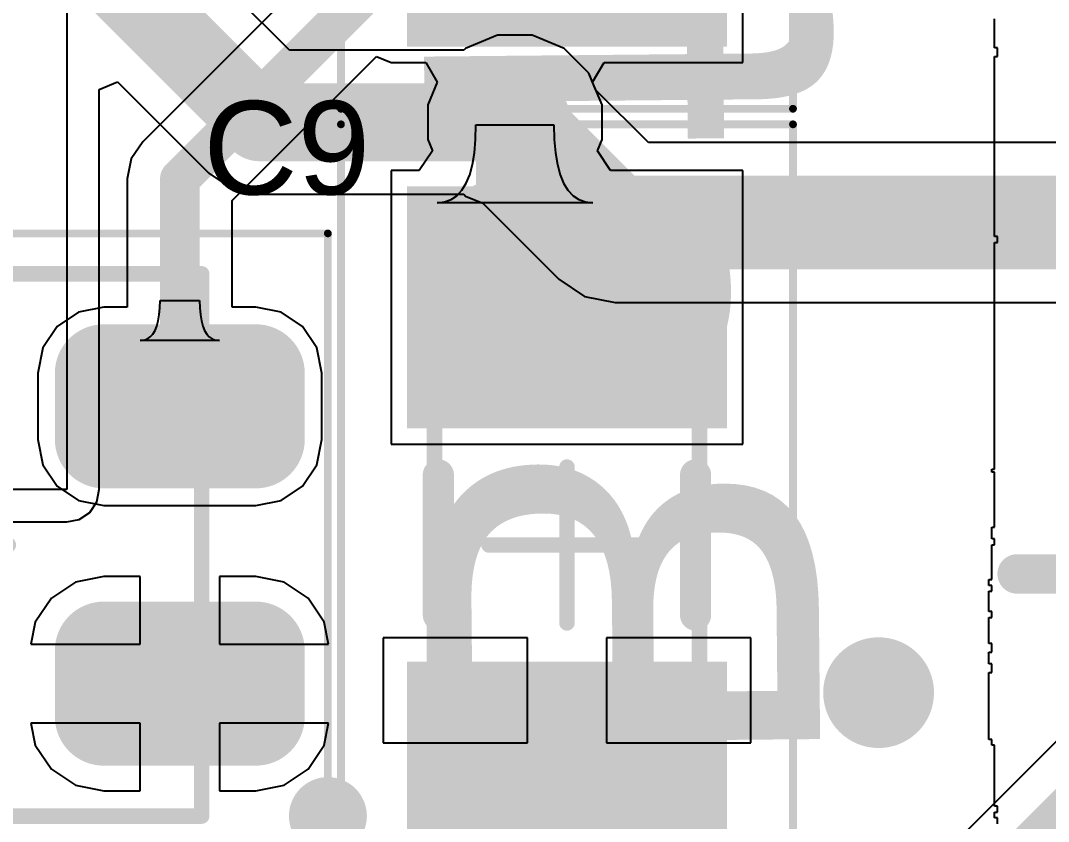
# Model space of a CAD drawing. Header units: millimetres. Extents: x 0 to 168, y 0 to 109.
# Drawn here: x 72.73 to 79.32, y 60.9 to 66.04 of the extents above; entities that cross this region are included whole.
import ezdxf

# ---------------------------------------------------------------- set-up
doc = ezdxf.new("R2010")
doc.units = ezdxf.units.MM
for name, color, linetype in [('BottomLayer', 5, 'Continuous'), ('BottomOverlay', 54, 'Continuous'), ('Mechanical13', 56, 'Continuous'), ('Mechanical15', 56, 'Continuous'), ('TopLayer', 1, 'Continuous'), ('TopOverlay', 2, 'Continuous'), ('TopPaste', 8, 'Continuous'), ('TopSolder', 216, 'Continuous'), ('ViaHoleLayer', 16, 'Continuous')]:
    doc.layers.add(name, color=color, linetype=linetype)
doc.styles.add('Arial', font='arial.ttf', dxfattribs={"height": 0.2})
doc.styles.add('Comic Sans MS', font='comic.ttf', dxfattribs={"height": 0.2})

# ---------------------------------------------------------------- blocks, each defined once
blk = doc.blocks.new('WS2812B_M____18')
at = {"layer": 'Mechanical13'}
blk.add_hatch(color=56, dxfattribs=at).paths.add_polyline_path([(-1.7400016, -1.73999906), (-1.27194056, -1.73999906), (-1.27194056, 1.73999906), (-1.7400016, 1.73999906)])
at = {"layer": 'TopLayer'}
h = blk.add_hatch(color=1, dxfattribs=at)
edge = h.paths.add_edge_path()
edge.add_arc((-2.08749773, 0.6775830999999999), 0.21250148, 180, 269.9999999999999)
edge.add_line((-2.08749773, 0.4650816199999999), (-1.11250095, 0.4650816199999999))
edge.add_arc((-1.11250095, 0.6775830999999999), 0.21250148, 270, 360)
edge.add_line((-0.8999994699999998, 0.6775830999999999), (-0.8999994699999998, 1.10258098))
edge.add_arc((-1.11250095, 1.10258098), 0.21250148, 0, 90)
edge.add_line((-1.11250095, 1.31508246), (-2.08749773, 1.31508246))
edge.add_arc((-2.08749773, 1.10258098), 0.21250148, 90, 180)
edge.add_line((-2.29999921, 1.10258098), (-2.29999921, 0.6775830999999999))
h = blk.add_hatch(color=1, dxfattribs=at)
edge = h.paths.add_edge_path()
edge.add_arc((1.11250095, 0.6775018199999999), 0.21250148, 180, 270)
edge.add_line((1.11250095, 0.4650003399999999), (2.08749773, 0.4650003399999999))
edge.add_arc((2.08749773, 0.6775018199999999), 0.21250148, 270, 360)
edge.add_line((2.29999921, 0.6775018199999999), (2.29999921, 1.1024997))
edge.add_arc((2.08749773, 1.1024997), 0.21250148, 0, 89.9999999999999)
edge.add_line((2.08749773, 1.31500118), (1.11250095, 1.31500118))
edge.add_arc((1.11250095, 1.1024997), 0.21250148, 90, 180)
edge.add_line((0.8999994699999998, 1.1024997), (0.8999994699999998, 0.6775018199999999))
h = blk.add_hatch(color=1, dxfattribs=at)
edge = h.paths.add_edge_path()
edge.add_arc((-2.08749773, -1.1024997), 0.21250148, 180, 269.9999999999999)
edge.add_line((-2.08749773, -1.31500118), (-1.11250095, -1.31500118))
edge.add_arc((-1.11250095, -1.1024997), 0.21250148, 270, 360)
edge.add_line((-0.8999994699999998, -1.1024997), (-0.8999994699999998, -0.6775018199999999))
edge.add_arc((-1.11250095, -0.6775018199999999), 0.21250148, 0, 90)
edge.add_line((-1.11250095, -0.4650003399999999), (-2.08749773, -0.4650003399999999))
edge.add_arc((-2.08749773, -0.6775018199999999), 0.21250148, 90, 180)
edge.add_line((-2.29999921, -0.6775018199999999), (-2.29999921, -1.1024997))
h = blk.add_hatch(color=1, dxfattribs=at)
edge = h.paths.add_edge_path()
edge.add_arc((1.11250095, -1.1024997), 0.21250148, 180, 270)
edge.add_line((1.11250095, -1.31500118), (2.08749773, -1.31500118))
edge.add_arc((2.08749773, -1.1024997), 0.21250148, 270, 360)
edge.add_line((2.29999921, -1.1024997), (2.29999921, -0.6775018199999999))
edge.add_arc((2.08749773, -0.6775018199999999), 0.21250148, 0, 89.9999999999999)
edge.add_line((2.08749773, -0.4650003399999999), (1.11250095, -0.4650003399999999))
edge.add_arc((1.11250095, -0.6775018199999999), 0.21250148, 90, 180)
edge.add_line((0.8999994699999998, -0.6775018199999999), (0.8999994699999998, -1.1024997))
at = {"layer": 'TopPaste'}
h = blk.add_hatch(color=8, dxfattribs=at)
edge = h.paths.add_edge_path()
edge.add_arc((-2.08749773, 0.6775830999999999), 0.21250148, 180, 269.9999999999999)
edge.add_line((-2.08749773, 0.4650816199999999), (-1.11250095, 0.4650816199999999))
edge.add_arc((-1.11250095, 0.6775830999999999), 0.21250148, 270, 360)
edge.add_line((-0.8999994699999998, 0.6775830999999999), (-0.8999994699999998, 1.10258098))
edge.add_arc((-1.11250095, 1.10258098), 0.21250148, 0, 90)
edge.add_line((-1.11250095, 1.31508246), (-2.08749773, 1.31508246))
edge.add_arc((-2.08749773, 1.10258098), 0.21250148, 90, 180)
edge.add_line((-2.29999921, 1.10258098), (-2.29999921, 0.6775830999999999))
h = blk.add_hatch(color=8, dxfattribs=at)
edge = h.paths.add_edge_path()
edge.add_arc((1.11250095, 0.6775018199999999), 0.21250148, 180, 270)
edge.add_line((1.11250095, 0.4650003399999999), (2.08749773, 0.4650003399999999))
edge.add_arc((2.08749773, 0.6775018199999999), 0.21250148, 270, 360)
edge.add_line((2.29999921, 0.6775018199999999), (2.29999921, 1.1024997))
edge.add_arc((2.08749773, 1.1024997), 0.21250148, 0, 89.9999999999999)
edge.add_line((2.08749773, 1.31500118), (1.11250095, 1.31500118))
edge.add_arc((1.11250095, 1.1024997), 0.21250148, 90, 180)
edge.add_line((0.8999994699999998, 1.1024997), (0.8999994699999998, 0.6775018199999999))
h = blk.add_hatch(color=8, dxfattribs=at)
edge = h.paths.add_edge_path()
edge.add_arc((-2.08749773, -1.1024997), 0.21250148, 180, 269.9999999999999)
edge.add_line((-2.08749773, -1.31500118), (-1.11250095, -1.31500118))
edge.add_arc((-1.11250095, -1.1024997), 0.21250148, 270, 360)
edge.add_line((-0.8999994699999998, -1.1024997), (-0.8999994699999998, -0.6775018199999999))
edge.add_arc((-1.11250095, -0.6775018199999999), 0.21250148, 0, 90)
edge.add_line((-1.11250095, -0.4650003399999999), (-2.08749773, -0.4650003399999999))
edge.add_arc((-2.08749773, -0.6775018199999999), 0.21250148, 90, 180)
edge.add_line((-2.29999921, -0.6775018199999999), (-2.29999921, -1.1024997))
h = blk.add_hatch(color=8, dxfattribs=at)
edge = h.paths.add_edge_path()
edge.add_arc((1.11250095, -1.1024997), 0.21250148, 180, 270)
edge.add_line((1.11250095, -1.31500118), (2.08749773, -1.31500118))
edge.add_arc((2.08749773, -1.1024997), 0.21250148, 270, 360)
edge.add_line((2.29999921, -1.1024997), (2.29999921, -0.6775018199999999))
edge.add_arc((2.08749773, -0.6775018199999999), 0.21250148, 0, 89.9999999999999)
edge.add_line((2.08749773, -0.4650003399999999), (1.11250095, -0.4650003399999999))
edge.add_arc((1.11250095, -0.6775018199999999), 0.21250148, 90, 180)
edge.add_line((0.8999994699999998, -0.6775018199999999), (0.8999994699999998, -1.1024997))
at = {"layer": 'TopSolder'}
h = blk.add_hatch(color=216, dxfattribs=at)
edge = h.paths.add_edge_path()
edge.add_arc((-2.08749773, 0.6775830999999999), 0.31410148, 180, 270)
edge.add_line((-2.08749773, 0.3634816199999999), (-1.11250095, 0.3634816199999999))
edge.add_arc((-1.11250095, 0.6775830999999999), 0.31410148, 270, 360)
edge.add_line((-0.7983994699999999, 0.6775830999999999), (-0.7983994699999999, 1.10258098))
edge.add_arc((-1.11250095, 1.10258098), 0.31410148, 0, 90)
edge.add_line((-1.11250095, 1.41668246), (-2.08749773, 1.41668246))
edge.add_arc((-2.08749773, 1.10258098), 0.31410148, 90, 180)
edge.add_line((-2.40159921, 1.10258098), (-2.40159921, 0.6775830999999999))
h = blk.add_hatch(color=216, dxfattribs=at)
edge = h.paths.add_edge_path()
edge.add_arc((1.11250095, 0.6775018199999999), 0.31410148, 180, 270)
edge.add_line((1.11250095, 0.3634003399999999), (2.08749773, 0.3634003399999999))
edge.add_arc((2.08749773, 0.6775018199999999), 0.31410148, 270, 360)
edge.add_line((2.40159921, 0.6775018199999999), (2.40159921, 1.1024997))
edge.add_arc((2.08749773, 1.1024997), 0.31410148, 0, 90)
edge.add_line((2.08749773, 1.41660118), (1.11250095, 1.41660118))
edge.add_arc((1.11250095, 1.1024997), 0.31410148, 90, 180)
edge.add_line((0.7983994699999999, 1.1024997), (0.7983994699999999, 0.6775018199999999))
h = blk.add_hatch(color=216, dxfattribs=at)
edge = h.paths.add_edge_path()
edge.add_arc((-2.08749773, -1.1024997), 0.31410148, 180, 270)
edge.add_line((-2.08749773, -1.41660118), (-1.11250095, -1.41660118))
edge.add_arc((-1.11250095, -1.1024997), 0.31410148, 270, 360)
edge.add_line((-0.7983994699999999, -1.1024997), (-0.7983994699999999, -0.6775018199999999))
edge.add_arc((-1.11250095, -0.6775018199999999), 0.31410148, 0, 90)
edge.add_line((-1.11250095, -0.3634003399999999), (-2.08749773, -0.3634003399999999))
edge.add_arc((-2.08749773, -0.6775018199999999), 0.31410148, 90, 180)
edge.add_line((-2.40159921, -0.6775018199999999), (-2.40159921, -1.1024997))
h = blk.add_hatch(color=216, dxfattribs=at)
edge = h.paths.add_edge_path()
edge.add_arc((1.11250095, -1.1024997), 0.31410148, 180, 270)
edge.add_line((1.11250095, -1.41660118), (2.08749773, -1.41660118))
edge.add_arc((2.08749773, -1.1024997), 0.31410148, 270, 360)
edge.add_line((2.40159921, -1.1024997), (2.40159921, -0.6775018199999999))
edge.add_arc((2.08749773, -0.6775018199999999), 0.31410148, 0, 90)
edge.add_line((2.08749773, -0.3634003399999999), (1.11250095, -0.3634003399999999))
edge.add_arc((1.11250095, -0.6775018199999999), 0.31410148, 90, 180)
edge.add_line((0.7983994699999999, -0.6775018199999999), (0.7983994699999999, -1.1024997))
at = {"layer": 'Mechanical13', "const_width": 0.0999998}
for points in [[(-1.7400016, -1.73999906), (-1.7400016, 1.7400016)], [(-1.7400016, 1.7400016), (1.73999906, 1.7400016)], [(1.73999906, -1.73999906), (1.73999906, 1.7400016)], [(-1.7400016, -1.73999906), (1.73999906, -1.73999906)]]:
    blk.add_lwpolyline(points, dxfattribs=at)
at = {"layer": 'Mechanical13', "const_width": 0.0499999}
for points in [[(-1.76500028, 1.7400016, 1), (-1.71500292, 1.7400016, 1)], [(-1.76500028, 1.7400016, 1), (-1.71500292, 1.7400016, 1)], [(1.71500038, 1.7400016, 1), (1.76499774, 1.7400016, 1)], [(1.71500038, 1.7400016, 1), (1.76499774, 1.7400016, 1)], [(-1.76500028, -1.73999906, 1), (-1.71500292, -1.73999906, 1)], [(-1.76500028, -1.73999906, 1), (-1.71500292, -1.73999906, 1)], [(1.71500038, -1.73999906, 1), (1.76499774, -1.73999906, 1)], [(1.71500038, -1.73999906, 1), (1.76499774, -1.73999906, 1)]]:
    blk.add_lwpolyline(points, format="xyb", close=True, dxfattribs=at)
at = {"layer": 'Mechanical15'}
for points, const_width in [([(-2.54999998, -1.99999854), (-2.54999998, 2.00000108)], 0.0499999), ([(-2.54999998, 2.00000108), (2.54999998, 2.00000108)], 0.0499999), ([(2.54999998, -1.99999854), (2.54999998, 2.00000108)], 0.0499999), ([(0, -0.499999), (0, 0.50000154)], 0.0999998), ([(-0.50000154, 0), (0.499999, 0)], 0.0999998), ([(-2.54999998, -1.99999854), (2.54999998, -1.99999854)], 0.0499999)]:
    blk.add_lwpolyline(points, dxfattribs=dict(at, const_width=const_width))
for points, const_width in [([(-2.56249932, 2.00000108, 1), (-2.53750064, 2.00000108, 1)], 0.02499868), ([(-2.56249932, 2.00000108, 1), (-2.53750064, 2.00000108, 1)], 0.02499868), ([(2.53750064, 2.00000108, 1), (2.56249932, 2.00000108, 1)], 0.02499868), ([(2.53750064, 2.00000108, 1), (2.56249932, 2.00000108, 1)], 0.02499868), ([(-0.02499868, 0.50000154, 1), (0.02499868, 0.50000154, 1)], 0.0499999), ([(-0.52500022, 0, 1), (-0.47500286, 0, 1)], 0.0499999), ([(0.47500032, 0, 1), (0.5249976799999999, 0, 1)], 0.0499999), ([(-0.02499868, -0.499999, 1), (0.02499868, -0.499999, 1)], 0.0499999), ([(-2.56249932, -1.99999854, 1), (-2.53750064, -1.99999854, 1)], 0.02499868), ([(-2.56249932, -1.99999854, 1), (-2.53750064, -1.99999854, 1)], 0.02499868), ([(2.53750064, -1.99999854, 1), (2.56249932, -1.99999854, 1)], 0.02499868), ([(2.53750064, -1.99999854, 1), (2.56249932, -1.99999854, 1)], 0.02499868)]:
    blk.add_lwpolyline(points, format="xyb", close=True, dxfattribs=dict(at, const_width=const_width))
at = {"layer": 'TopOverlay'}
for points, const_width in [([(2.675001, -1.73999906, 1), (2.42499896, -1.73999906, 1)], 0.2499995), ([(2.36249972, -1.73999906, 1), (2.4874982, -1.73999906, 1)], 0.12499848), ([(2.61250176, -1.73999906, 1), (2.73750024, -1.73999906, 1)], 0.12499848)]:
    blk.add_lwpolyline(points, format="xyb", close=True, dxfattribs=dict(at, const_width=const_width))
blk = doc.blocks.new('CAP1206_71')
at = {"layer": 'TopLayer'}
for points in [[(-2.20000068, -0.9249994200000001), (-2.20000068, 0.9249994199999998), (-0.8500008400000001, 0.9249994200000001), (-0.8500008399999999, -0.9249994199999998)], [(0.8499983000000002, -0.9249994200000001), (0.8499982999999998, 0.9249994199999998), (2.19999814, 0.9249994200000001), (2.19999814, -0.9249994199999998)]]:
    blk.add_hatch(color=1, dxfattribs=at).paths.add_polyline_path(points)
at = {"layer": 'TopPaste'}
for points in [[(-2.20000068, -0.9249994200000001), (-2.20000068, 0.9249994199999998), (-0.8500008400000001, 0.9249994200000001), (-0.8500008399999999, -0.9249994199999998)], [(0.8499983000000002, -0.9249994200000001), (0.8499982999999998, 0.9249994199999998), (2.19999814, 0.9249994200000001), (2.19999814, -0.9249994199999998)]]:
    blk.add_hatch(color=8, dxfattribs=at).paths.add_polyline_path(points)
at = {"layer": 'TopSolder'}
for points in [[(-2.30160068, -1.02659942), (-2.30160068, 1.02659942), (-0.7484008400000002, 1.02659942), (-0.7484008399999998, -1.02659942)], [(0.7483983000000001, -1.02659942), (0.7483982999999998, 1.02659942), (2.30159814, 1.02659942), (2.30159814, -1.02659942)]]:
    blk.add_hatch(color=216, dxfattribs=at).paths.add_polyline_path(points)
at = {"layer": 'Mechanical13', "const_width": 0.0999998}
for points in [[(-1.60000188, -0.8500008399999999), (-1.60000188, 0.8499983)], [(1.59999934, 0.8499983), (-1.60000188, 0.8499983)], [(1.59999934, -0.8500008399999999), (1.59999934, 0.8499983)], [(1.59999934, -0.8500008399999999), (-1.60000188, -0.8500008399999999)]]:
    blk.add_lwpolyline(points, dxfattribs=at)
at = {"layer": 'Mechanical13', "const_width": 0.0499999}
for points in [[(-1.62500056, 0.8499983, 1), (-1.5750032, 0.8499983, 1)], [(-1.62500056, 0.8499983, 1), (-1.5750032, 0.8499983, 1)], [(1.57500066, 0.8499983, 1), (1.62499802, 0.8499983, 1)], [(1.57500066, 0.8499983, 1), (1.62499802, 0.8499983, 1)], [(-1.62500056, -0.8500008399999999, 1), (-1.5750032, -0.8500008399999999, 1)], [(-1.62500056, -0.8500008399999999, 1), (-1.5750032, -0.8500008399999999, 1)], [(1.57500066, -0.8500008399999999, 1), (1.62499802, -0.8500008399999999, 1)], [(1.57500066, -0.8500008399999999, 1), (1.62499802, -0.8500008399999999, 1)]]:
    blk.add_lwpolyline(points, format="xyb", close=True, dxfattribs=at)
at = {"layer": 'Mechanical15'}
for points, const_width in [([(-2.69999968, -1.44999964), (-2.69999968, 1.44999964)], 0.0499999), ([(2.69999968, 1.44999964), (-2.69999968, 1.44999964)], 0.0499999), ([(2.69999968, -1.44999964), (2.69999968, 1.44999964)], 0.0499999), ([(0, -0.50000154), (0, 0.499999)], 0.0999998), ([(0.499999, 0), (-0.50000154, 0)], 0.0999998), ([(2.69999968, -1.44999964), (-2.69999968, -1.44999964)], 0.0499999)]:
    blk.add_lwpolyline(points, dxfattribs=dict(at, const_width=const_width))
for points, const_width in [([(-2.71249902, 1.44999964, 1), (-2.68750034, 1.44999964, 1)], 0.02499868), ([(-2.71249902, 1.44999964, 1), (-2.68750034, 1.44999964, 1)], 0.02499868), ([(2.68750034, 1.44999964, 1), (2.71249902, 1.44999964, 1)], 0.02499868), ([(2.68750034, 1.44999964, 1), (2.71249902, 1.44999964, 1)], 0.02499868), ([(-0.02499868, 0.499999, 1), (0.02499868, 0.499999, 1)], 0.0499999), ([(-0.52500022, 0, 1), (-0.47500286, 0, 1)], 0.0499999), ([(0.47500032, 0, 1), (0.5249976799999999, 0, 1)], 0.0499999), ([(-0.02499868, -0.50000154, 1), (0.02499868, -0.50000154, 1)], 0.0499999), ([(-2.71249902, -1.44999964, 1), (-2.68750034, -1.44999964, 1)], 0.02499868), ([(-2.71249902, -1.44999964, 1), (-2.68750034, -1.44999964, 1)], 0.02499868), ([(2.68750034, -1.44999964, 1), (2.71249902, -1.44999964, 1)], 0.02499868), ([(2.68750034, -1.44999964, 1), (2.71249902, -1.44999964, 1)], 0.02499868)]:
    blk.add_lwpolyline(points, format="xyb", close=True, dxfattribs=dict(at, const_width=const_width))
at = {"layer": 'TopOverlay', "const_width": 0.1999996}
for points in [[(0.4499991, 0.8249996199999998), (-0.4500016399999999, 0.8249996199999998)], [(0.4499991, -0.8249996199999998), (-0.4500016399999999, -0.8249996199999998)]]:
    blk.add_lwpolyline(points, dxfattribs=at)
at = {"layer": 'TopOverlay', "const_width": 0.0999998}
for points in [[(-0.50000154, 0.8249996199999998, 1), (-0.40000174, 0.8249996199999998, 1)], [(0.3999992, 0.8249996199999998, 1), (0.499999, 0.8249996199999998, 1)], [(-0.50000154, -0.8249996199999998, 1), (-0.40000174, -0.8249996199999998, 1)], [(0.3999992, -0.8249996199999998, 1), (0.499999, -0.8249996199999998, 1)]]:
    blk.add_lwpolyline(points, format="xyb", close=True, dxfattribs=at)
blk = doc.blocks.new('CAP1206_72')
at = {"layer": 'TopLayer'}
for points in [[(-2.20000068, -0.9249994199999999), (-2.20000068, 0.9249994199999999), (-0.8500008399999999, 0.9249994199999999), (-0.8500008399999999, -0.9249994199999999)], [(0.8499983, -0.9249994199999999), (0.8499983, 0.9249994199999999), (2.19999814, 0.9249994199999999), (2.19999814, -0.9249994199999999)]]:
    blk.add_hatch(color=1, dxfattribs=at).paths.add_polyline_path(points)
at = {"layer": 'TopPaste'}
for points in [[(-2.20000068, -0.9249994199999999), (-2.20000068, 0.9249994199999999), (-0.8500008399999999, 0.9249994199999999), (-0.8500008399999999, -0.9249994199999999)], [(0.8499983, -0.9249994199999999), (0.8499983, 0.9249994199999999), (2.19999814, 0.9249994199999999), (2.19999814, -0.9249994199999999)]]:
    blk.add_hatch(color=8, dxfattribs=at).paths.add_polyline_path(points)
at = {"layer": 'TopSolder'}
for points in [[(-2.30160068, -1.02659942), (-2.30160068, 1.02659942), (-0.74840084, 1.02659942), (-0.74840084, -1.02659942)], [(0.7483983, -1.02659942), (0.7483983, 1.02659942), (2.30159814, 1.02659942), (2.30159814, -1.02659942)]]:
    blk.add_hatch(color=216, dxfattribs=at).paths.add_polyline_path(points)
at = {"layer": 'Mechanical13', "const_width": 0.0999998}
for points in [[(-1.60000188, 0.8499983), (-1.60000188, -0.8500008399999999)], [(-1.60000188, 0.8499983), (1.59999934, 0.8499983)], [(1.59999934, 0.8499983), (1.59999934, -0.8500008399999999)], [(-1.60000188, -0.8500008399999999), (1.59999934, -0.8500008399999999)]]:
    blk.add_lwpolyline(points, dxfattribs=at)
at = {"layer": 'Mechanical13', "const_width": 0.0499999}
for points in [[(-1.62500056, 0.8499983, 1), (-1.5750032, 0.8499983, 1)], [(-1.62500056, 0.8499983, 1), (-1.5750032, 0.8499983, 1)], [(1.57500066, 0.8499983, 1), (1.62499802, 0.8499983, 1)], [(1.57500066, 0.8499983, 1), (1.62499802, 0.8499983, 1)], [(-1.62500056, -0.8500008399999999, 1), (-1.5750032, -0.8500008399999999, 1)], [(-1.62500056, -0.8500008399999999, 1), (-1.5750032, -0.8500008399999999, 1)], [(1.57500066, -0.8500008399999999, 1), (1.62499802, -0.8500008399999999, 1)], [(1.57500066, -0.8500008399999999, 1), (1.62499802, -0.8500008399999999, 1)]]:
    blk.add_lwpolyline(points, format="xyb", close=True, dxfattribs=at)
at = {"layer": 'Mechanical15'}
for points, const_width in [([(-2.69999968, 1.44999964), (-2.69999968, -1.44999964)], 0.0499999), ([(-2.69999968, 1.44999964), (2.69999968, 1.44999964)], 0.0499999), ([(2.69999968, 1.44999964), (2.69999968, -1.44999964)], 0.0499999), ([(0, 0.499999), (0, -0.50000154)], 0.0999998), ([(-0.50000154, 0), (0.499999, 0)], 0.0999998), ([(-2.69999968, -1.44999964), (2.69999968, -1.44999964)], 0.0499999)]:
    blk.add_lwpolyline(points, dxfattribs=dict(at, const_width=const_width))
for points, const_width in [([(-2.71249902, 1.44999964, 1), (-2.68750034, 1.44999964, 1)], 0.02499868), ([(-2.71249902, 1.44999964, 1), (-2.68750034, 1.44999964, 1)], 0.02499868), ([(2.68750034, 1.44999964, 1), (2.71249902, 1.44999964, 1)], 0.02499868), ([(2.68750034, 1.44999964, 1), (2.71249902, 1.44999964, 1)], 0.02499868), ([(-0.02499868, 0.499999, 1), (0.02499868, 0.499999, 1)], 0.0499999), ([(-0.52500022, 0, 1), (-0.47500286, 0, 1)], 0.0499999), ([(0.47500032, 0, 1), (0.5249976799999999, 0, 1)], 0.0499999), ([(-0.02499868, -0.50000154, 1), (0.02499868, -0.50000154, 1)], 0.0499999), ([(-2.71249902, -1.44999964, 1), (-2.68750034, -1.44999964, 1)], 0.02499868), ([(-2.71249902, -1.44999964, 1), (-2.68750034, -1.44999964, 1)], 0.02499868), ([(2.68750034, -1.44999964, 1), (2.71249902, -1.44999964, 1)], 0.02499868), ([(2.68750034, -1.44999964, 1), (2.71249902, -1.44999964, 1)], 0.02499868)]:
    blk.add_lwpolyline(points, format="xyb", close=True, dxfattribs=dict(at, const_width=const_width))
at = {"layer": 'TopOverlay', "const_width": 0.1999996}
for points in [[(-0.4500016399999999, 0.8249996199999998), (0.4499991, 0.8249996199999998)], [(-0.4500016399999999, -0.8249996199999998), (0.4499991, -0.8249996199999998)]]:
    blk.add_lwpolyline(points, dxfattribs=at)
at = {"layer": 'TopOverlay', "const_width": 0.0999998}
for points in [[(-0.50000154, 0.8249996199999998, 1), (-0.40000174, 0.8249996199999998, 1)], [(0.3999992, 0.8249996199999998, 1), (0.499999, 0.8249996199999998, 1)], [(-0.50000154, -0.8249996199999998, 1), (-0.40000174, -0.8249996199999998, 1)], [(0.3999992, -0.8249996199999998, 1), (0.499999, -0.8249996199999998, 1)]]:
    blk.add_lwpolyline(points, format="xyb", close=True, dxfattribs=at)

msp = doc.modelspace()

# ---------------------------------------------------------------- hatches: boundary and pattern name
at = {"layer": 'BottomLayer'}
h = msp.add_hatch(color=5, dxfattribs=at)
edge = h.paths.add_edge_path()
edge.add_arc((75.89903794, 65.38304932), 0.3554984, 0, 360)
h = msp.add_hatch(color=5, dxfattribs=at)
edge = h.paths.add_edge_path()
edge.add_arc((78.232, 61.722), 0.3554984, 0, 360)
at = {"layer": 'TopLayer'}
h = msp.add_hatch(color=1, dxfattribs=at)
edge = h.paths.add_edge_path()
edge.add_arc((75.89903794, 65.38304932), 0.3554984, 0, 360)
h = msp.add_hatch(color=1, dxfattribs=at)
edge = h.paths.add_edge_path()
edge.add_arc((78.232, 61.722), 0.3554984, 0, 360)
at = {"layer": 'ViaHoleLayer'}
h = msp.add_hatch(color=16, dxfattribs=at)
edge = h.paths.add_edge_path()
edge.add_arc((75.89903794, 65.38304932), 0.1999996, 0, 360)
h = msp.add_hatch(color=16, dxfattribs=at)
edge = h.paths.add_edge_path()
edge.add_arc((78.232, 61.722), 0.1999996, 0, 360)

# ---------------------------------------------------------------- linework, layer by layer
at = {"layer": 'BottomLayer'}
for p, q in [((73.02499999999999, 67.945), (73.02499999999999, 63.02592677999999)), ((74.45314802, 65.84512866), (73.23218017999999, 67.0660965)), ((75.78790532, 65.94174772), (75.58256156, 65.85669074)), ((76.01017055999999, 65.94174772), (75.78790532, 65.94174772)), ((76.21551432, 65.85669074), (76.01017055999999, 65.94174772)), ((75.57099948, 65.84512866), (74.45314802, 65.84512866)), ((75.58256156, 65.85669074), (75.57099948, 65.84512866)), ((76.37267935999999, 65.6995257), (76.21551432, 65.85669074)), ((76.41832062, 65.58933796), (76.37267935999999, 65.6995257)), ((73.23218017999999, 65.59319875999999), (73.34951294, 65.64180166)), ((73.34951294, 65.64180166), (73.93500579999998, 65.0563088)), ((73.23218017999999, 63.02592677999999), (73.23218017999999, 65.59319875999999)), ((76.75482744, 65.25283368), (76.41832062, 65.58933796)), ((81.59571183999999, 65.25283368), (76.75482744, 65.25283368)), ((73.93500579999998, 65.0563088), (74.0849166, 64.9561439)), ((74.0849166, 64.9561439), (74.26174632, 64.92096744)), ((74.26174632, 64.92096744), (74.26175902, 64.92096998)), ((74.26175902, 64.92096998), (75.57099948, 64.92096998)), ((75.57099948, 64.92096998), (75.58256156, 64.90940789999999)), ((75.58256156, 64.90940789999999), (75.6927493, 64.86376664)), ((75.6927493, 64.86376664), (76.17952251999999, 64.37699088)), ((76.17952251999999, 64.37699088), (76.34597126, 64.26577444)), ((76.34597126, 64.26577444), (76.54231071999999, 64.22671940000001)), ((76.54231071999999, 64.22671940000001), (81.38319766, 64.22671940000001)), ((81.78609754, 63.82381698), (76.10458236, 58.1423018)), ((73.02499999999999, 63.02592677999999), (36.57599999999999, 63.02592677999999)), ((73.21640932, 62.94664321999999), (73.23218017999999, 63.02592677999999)), ((73.17149957999999, 62.87942719999999), (73.21640932, 62.94664321999999)), ((73.10428356, 62.83451745999999), (73.17149957999999, 62.87942719999999)), ((72.34066304, 62.8187466), (73.02499999999999, 62.8187466)), ((73.02499999999999, 62.8187466), (73.10428356, 62.83451745999999))]:
    msp.add_line(p, q, dxfattribs=at)
for points, const_width in [([(72.14904035999999, 67.49575528), (74.26174632, 65.38304932)], 0.499999), ([(75.89903794, 65.38304932), (76.54231071999999, 64.73977654)], 0.5999987999999999), ([(74.26174632, 65.38304932), (75.89903794, 65.38304932)], 0.499999), ([(76.54231071999999, 64.73977654), (81.59571183999999, 64.73977654)], 0.5999987999999999), ([(76.52144208, 57.72544207999999), (82.56574291999999, 63.76974292)], 0.75000104)]:
    msp.add_lwpolyline(points, dxfattribs=dict(at, const_width=const_width))
for points, const_width in [([(75.74903824, 65.38304932, 1), (76.04903764, 65.38304932, 1)], 0.2999994), ([(74.13674784, 65.38304932, 1), (74.3867448, 65.38304932, 1)], 0.2499995), ([(74.13674784, 65.38304932, 1), (74.3867448, 65.38304932, 1)], 0.2499995), ([(75.77403946, 65.38304932, 1), (76.02403642, 65.38304932, 1)], 0.2499995), ([(76.39231102, 64.73977654, 1), (76.69231042, 64.73977654, 1)], 0.2999994), ([(76.39231102, 64.73977654, 1), (76.69231042, 64.73977654, 1)], 0.2999994)]:
    msp.add_lwpolyline(points, format="xyb", close=True, dxfattribs=dict(at, const_width=const_width))
at = {"layer": 'BottomOverlay'}
for p, q in [((78.97637494, 66.02951741999999), (78.97637494, 66.04817118)), ((78.97637494, 66.01086366), (78.97637494, 66.02951741999999)), ((78.97637494, 65.99220989999999), (78.97637494, 66.01086366)), ((78.97637494, 65.97355359999999), (78.97637494, 65.99220989999999)), ((78.97637494, 65.95489984), (78.97637494, 65.97355359999999)), ((78.97637494, 65.93624607999999), (78.97637494, 65.95489984)), ((78.97637494, 65.91759486), (78.97637494, 65.93624607999999)), ((78.97637494, 65.8989411), (78.97637494, 65.91759486)), ((78.97637494, 65.88028734), (78.97637494, 65.8989411)), ((78.97637494, 65.86163104), (78.97637494, 65.88028734)), ((78.9950287, 65.86163104), (78.97637494, 65.86163104)), ((78.9950287, 65.84297728), (78.9950287, 65.86163104)), ((78.9950287, 65.82432352000001), (78.9950287, 65.84297728)), ((78.9950287, 65.80566976), (78.9950287, 65.82432352000001)), ((78.97637494, 65.787016), (78.97637494, 65.80566976)), ((78.97637494, 65.80566976), (78.9950287, 65.80566976)), ((78.97637494, 65.76836478), (78.97637494, 65.787016)), ((78.97637494, 65.74971101999999), (78.97637494, 65.76836478)), ((78.97637494, 65.73105471999999), (78.97637494, 65.74971101999999)), ((78.97637494, 65.71240096), (78.97637494, 65.73105471999999)), ((78.97637494, 65.69374719999999), (78.97637494, 65.71240096)), ((78.97637494, 65.67509344), (78.97637494, 65.69374719999999)), ((78.97637494, 65.65643968), (78.97637494, 65.67509344)), ((78.97637494, 65.63778592), (78.97637494, 65.65643968)), ((78.97637494, 65.61912962), (78.97637494, 65.63778592)), ((78.97637494, 65.60047586), (78.97637494, 65.61912962)), ((78.97637494, 65.5818221), (78.97637494, 65.60047586)), ((78.97637494, 65.56317087999999), (78.97637494, 65.5818221)), ((78.97637494, 65.54451712), (78.97637494, 65.56317087999999)), ((78.97637494, 65.52586335999999), (78.97637494, 65.54451712)), ((78.97637494, 65.50720706), (78.97637494, 65.52586335999999)), ((78.97637494, 65.48855329999999), (78.97637494, 65.50720706)), ((78.97637494, 65.46989954), (78.97637494, 65.48855329999999)), ((78.97637494, 65.45124578), (78.97637494, 65.46989954)), ((78.97637494, 65.43259202), (78.97637494, 65.45124578)), ((78.97637494, 65.41393826), (78.97637494, 65.43259202)), ((78.97637494, 65.39528196), (78.97637494, 65.41393826)), ((78.97637494, 65.3766282), (78.97637494, 65.39528196)), ((78.97637494, 65.35797697999999), (78.97637494, 65.3766282)), ((78.97637494, 65.33932322), (78.97637494, 65.35797697999999)), ((78.97637494, 65.32066945999999), (78.97637494, 65.33932322)), ((78.97637494, 65.3020157), (78.97637494, 65.32066945999999)), ((78.97637494, 65.2833594), (78.97637494, 65.3020157)), ((78.97637494, 65.26470564), (78.97637494, 65.2833594)), ((78.97637494, 65.24605188), (78.97637494, 65.26470564)), ((78.97637494, 65.22739812), (78.97637494, 65.24605188)), ((78.97637494, 65.20874436), (78.97637494, 65.22739812)), ((78.97637494, 65.1900906), (78.97637494, 65.20874436)), ((78.97637494, 65.1714343), (78.97637494, 65.1900906)), ((78.97637494, 65.15278307999999), (78.97637494, 65.1714343)), ((78.97637494, 65.13412931999999), (78.97637494, 65.15278307999999)), ((78.97637494, 65.11547556), (78.97637494, 65.13412931999999)), ((78.97637494, 65.09682179999999), (78.97637494, 65.11547556)), ((78.97637494, 65.07816804), (78.97637494, 65.09682179999999)), ((78.97637494, 65.05951428), (78.97637494, 65.07816804)), ((78.97637494, 65.04085798), (78.97637494, 65.05951428)), ((78.97637494, 65.02220421999999), (78.97637494, 65.04085798)), ((78.97637494, 65.00355046), (78.97637494, 65.02220421999999)), ((78.97637494, 64.9848967), (78.97637494, 65.00355046)), ((78.97637494, 64.96624294), (78.97637494, 64.9848967)), ((78.97637494, 64.94759171999999), (78.97637494, 64.96624294)), ((78.97637494, 64.92893542), (78.97637494, 64.94759171999999)), ((78.97637494, 64.91028166), (78.97637494, 64.92893542)), ((78.97637494, 64.89162789999999), (78.97637494, 64.91028166)), ((78.97637494, 64.87297414), (78.97637494, 64.89162789999999)), ((78.97637494, 64.85432037999999), (78.97637494, 64.87297414)), ((78.97637494, 64.83566662), (78.97637494, 64.85432037999999)), ((78.97637494, 64.81701032), (78.97637494, 64.83566662)), ((78.97637494, 64.79835656), (78.97637494, 64.81701032)), ((78.97637494, 64.7797028), (78.97637494, 64.79835656)), ((78.97637494, 64.76105158), (78.97637494, 64.7797028)), ((78.97637494, 64.74239782), (78.97637494, 64.76105158)), ((78.97637494, 64.72374405999999), (78.97637494, 64.74239782)), ((78.97637494, 64.7050903), (78.97637494, 64.72374405999999)), ((78.97637494, 64.68643399999999), (78.97637494, 64.7050903)), ((78.97637494, 64.66778023999998), (78.97637494, 64.68643399999999)), ((78.97637494, 64.64912647999999), (78.97637494, 64.66778023999998)), ((78.9950287, 64.64912647999999), (78.97637494, 64.64912647999999)), ((78.9950287, 64.63047272), (78.9950287, 64.64912647999999)), ((78.9950287, 64.61181896), (78.9950287, 64.63047272)), ((78.97637494, 64.5931652), (78.97637494, 64.61181896)), ((78.97637494, 64.61181896), (78.9950287, 64.61181896)), ((78.97637494, 64.5745089), (78.97637494, 64.5931652)), ((78.97637494, 64.55585768), (78.97637494, 64.5745089)), ((78.97637494, 64.53720392), (78.97637494, 64.55585768)), ((78.97637494, 64.51855016), (78.97637494, 64.53720392)), ((78.97637494, 64.4998964), (78.97637494, 64.51855016)), ((78.97637494, 64.48124263999999), (78.97637494, 64.4998964)), ((78.97637494, 64.46258633999999), (78.97637494, 64.48124263999999)), ((78.97637494, 64.44393511999999), (78.97637494, 64.46258633999999)), ((78.97637494, 64.42528136), (78.97637494, 64.44393511999999)), ((78.97637494, 64.4066276), (78.97637494, 64.42528136)), ((78.97637494, 64.38797384), (78.97637494, 64.4066276)), ((78.97637494, 64.36932008), (78.97637494, 64.38797384)), ((78.97637494, 64.35066632), (78.97637494, 64.36932008)), ((78.97637494, 64.33201002), (78.97637494, 64.35066632)), ((78.97637494, 64.3133588), (78.97637494, 64.33201002)), ((78.97637494, 64.29470504), (78.97637494, 64.3133588)), ((78.97637494, 64.27605127999999), (78.97637494, 64.29470504)), ((78.97637494, 64.25739752), (78.97637494, 64.27605127999999)), ((78.97637494, 64.23874375999999), (78.97637494, 64.25739752)), ((78.97637494, 64.22008745999999), (78.97637494, 64.23874375999999)), ((78.97637494, 64.2014337), (78.97637494, 64.22008745999999)), ((78.97637494, 64.18277994), (78.97637494, 64.2014337)), ((78.97637494, 64.16412618), (78.97637494, 64.18277994)), ((78.97637494, 64.14547496), (78.97637494, 64.16412618)), ((78.97637494, 64.1268212), (78.97637494, 64.14547496)), ((78.97637494, 64.10816743999999), (78.97637494, 64.1268212)), ((78.97637494, 64.08951114), (78.97637494, 64.10816743999999)), ((78.97637494, 64.07085737999999), (78.97637494, 64.08951114)), ((78.97637494, 64.05220361999999), (78.97637494, 64.07085737999999)), ((78.97637494, 64.03354986), (78.97637494, 64.05220361999999)), ((78.97637494, 64.0148961), (78.97637494, 64.03354986)), ((78.97637494, 63.99624233999999), (78.97637494, 64.0148961)), ((78.97637494, 63.97758603999999), (78.97637494, 63.99624233999999)), ((78.97637494, 63.95893228), (78.97637494, 63.97758603999999)), ((78.97637494, 63.94028106), (78.97637494, 63.95893228)), ((78.97637494, 63.92162729999999), (78.97637494, 63.94028106)), ((78.97637494, 63.90297354), (78.97637494, 63.92162729999999)), ((78.97637494, 63.88431977999999), (78.97637494, 63.90297354)), ((78.97637494, 63.86566348), (78.97637494, 63.88431977999999)), ((78.97637494, 63.84700972), (78.97637494, 63.86566348)), ((78.97637494, 63.82835596), (78.97637494, 63.84700972)), ((78.97637494, 63.8097022), (78.97637494, 63.82835596)), ((78.97637494, 63.79104844), (78.97637494, 63.8097022)), ((78.97637494, 63.77239467999999), (78.97637494, 63.79104844)), ((78.97637494, 63.75373838), (78.97637494, 63.77239467999999)), ((78.97637494, 63.73508715999999), (78.97637494, 63.75373838)), ((78.97637494, 63.7164334), (78.97637494, 63.73508715999999)), ((78.97637494, 63.69777964), (78.97637494, 63.7164334)), ((78.97637494, 63.67912587999999), (78.97637494, 63.69777964)), ((78.97637494, 63.66047212), (78.97637494, 63.67912587999999)), ((78.97637494, 63.64181582), (78.97637494, 63.66047212)), ((78.97637494, 63.62316205999999), (78.97637494, 63.64181582)), ((78.97637494, 63.6045083), (78.97637494, 63.62316205999999)), ((78.97637494, 63.58585454), (78.97637494, 63.6045083)), ((78.97637494, 63.56720077999999), (78.97637494, 63.58585454)), ((78.97637494, 63.54854956), (78.97637494, 63.56720077999999)), ((78.97637494, 63.5298958), (78.97637494, 63.54854956)), ((78.97637494, 63.5112395), (78.97637494, 63.5298958)), ((78.97637494, 63.49258574), (78.97637494, 63.5112395)), ((78.97637494, 63.47393198), (78.97637494, 63.49258574)), ((78.97637494, 63.45527821999999), (78.97637494, 63.47393198)), ((78.97637494, 63.43662446), (78.97637494, 63.45527821999999)), ((78.97637494, 63.41797069999999), (78.97637494, 63.43662446)), ((78.97637494, 63.3993144), (78.97637494, 63.41797069999999)), ((78.97637494, 63.38066063999999), (78.97637494, 63.3993144)), ((78.97637494, 63.36200688), (78.97637494, 63.38066063999999)), ((78.97637494, 63.34335566), (78.97637494, 63.36200688)), ((78.97637494, 63.32470189999999), (78.97637494, 63.34335566)), ((78.97637494, 63.30604814), (78.97637494, 63.32470189999999)), ((78.97637494, 63.28739184), (78.97637494, 63.30604814)), ((78.97637494, 63.26873808), (78.97637494, 63.28739184)), ((78.97637494, 63.25008431999999), (78.97637494, 63.26873808)), ((78.97637494, 63.23143056), (78.97637494, 63.25008431999999)), ((78.97637494, 63.21277679999999), (78.97637494, 63.23143056)), ((78.97637494, 63.19412304), (78.97637494, 63.21277679999999)), ((78.97637494, 63.17546674), (78.97637494, 63.19412304)), ((78.97637494, 63.15681298000001), (78.97637494, 63.17546674)), ((78.95771864, 63.13816175999999), (78.95771864, 63.15681298000001)), ((78.95771864, 63.15681298000001), (78.97637494, 63.15681298000001)), ((78.97637494, 63.13816175999999), (78.95771864, 63.13816175999999)), ((78.97637494, 63.119508), (78.97637494, 63.13816175999999)), ((78.97637494, 63.10085424), (78.97637494, 63.119508)), ((78.97637494, 63.08220048), (78.97637494, 63.10085424)), ((78.97637494, 63.06354672), (78.97637494, 63.08220048)), ((78.97637494, 63.04489042), (78.97637494, 63.06354672)), ((78.97637494, 63.02623666), (78.97637494, 63.04489042)), ((78.97637494, 63.0075829), (78.97637494, 63.02623666)), ((78.97637494, 62.98892913999999), (78.97637494, 63.0075829)), ((78.97637494, 62.97027538), (78.97637494, 62.98892913999999)), ((78.97637494, 62.95162415999999), (78.97637494, 62.97027538)), ((78.97637494, 62.93296786), (78.97637494, 62.95162415999999)), ((78.97637494, 62.9143141), (78.97637494, 62.93296786)), ((78.97637494, 62.89566033999999), (78.97637494, 62.9143141)), ((78.97637494, 62.87700658), (78.97637494, 62.89566033999999)), ((78.97637494, 62.85835281999999), (78.97637494, 62.87700658)), ((78.97637494, 62.83969905999999), (78.97637494, 62.85835281999999)), ((78.95771864, 62.76508402), (78.95771864, 62.78373778)), ((78.95771864, 62.78373778), (78.97637494, 62.78373778)), ((78.97637494, 62.82104784), (78.97637494, 62.83969905999999)), ((78.97637494, 62.80239154), (78.97637494, 62.82104784)), ((78.97637494, 62.78373778), (78.97637494, 62.80239154)), ((78.95771864, 62.74643026), (78.95771864, 62.76508402)), ((78.95771864, 62.72777649999999), (78.95771864, 62.74643026)), ((78.95771864, 62.70912274), (78.95771864, 62.72777649999999)), ((78.97637494, 62.70912274), (78.95771864, 62.70912274)), ((78.95771864, 62.65316145999999), (78.95771864, 62.67181522)), ((78.95771864, 62.67181522), (78.97637494, 62.67181522)), ((78.95771864, 62.63450769999999), (78.95771864, 62.65316145999999)), ((78.97637494, 62.69046897999999), (78.97637494, 62.70912274)), ((78.97637494, 62.67181522), (78.97637494, 62.69046897999999)), ((78.95771864, 62.61585394), (78.95771864, 62.63450769999999)), ((78.95771864, 62.59720017999999), (78.95771864, 62.61585394)), ((78.95771864, 62.57854387999999), (78.95771864, 62.59720017999999)), ((78.95771864, 62.55989012), (78.95771864, 62.57854387999999)), ((78.95771864, 62.54123635999999), (78.95771864, 62.55989012)), ((78.95771864, 62.52258513999999), (78.95771864, 62.54123635999999)), ((78.95771864, 62.50393138), (78.95771864, 62.52258513999999)), ((78.93906488, 62.4293138), (78.93906488, 62.44796756)), ((78.93906488, 62.44796756), (78.95771864, 62.44796756)), ((78.95771864, 62.48527761999999), (78.95771864, 62.50393138)), ((78.95771864, 62.46662386), (78.95771864, 62.48527761999999)), ((78.95771864, 62.44796756), (78.95771864, 62.46662386)), ((78.93906488, 62.41066004), (78.93906488, 62.4293138)), ((78.95771864, 62.41066004), (78.93906488, 62.41066004)), ((78.95771864, 62.39200628), (78.95771864, 62.41066004)), ((78.95771864, 62.37335251999999), (78.95771864, 62.39200628)), ((78.93906488, 62.35469876), (78.93906488, 62.37335251999999)), ((78.93906488, 62.37335251999999), (78.95771864, 62.37335251999999)), ((78.93906488, 62.33604245999999), (78.93906488, 62.35469876)), ((78.93906488, 62.31739124), (78.93906488, 62.33604245999999)), ((78.93906488, 62.29873748), (78.93906488, 62.31739124)), ((78.93906488, 62.28008371999999), (78.93906488, 62.29873748)), ((78.93906488, 62.26142996), (78.93906488, 62.28008371999999)), ((78.93906488, 62.24277619999999), (78.93906488, 62.26142996)), ((78.95771864, 62.24277619999999), (78.93906488, 62.24277619999999)), ((78.93906488, 62.18681238), (78.93906488, 62.20546614)), ((78.93906488, 62.20546614), (78.95771864, 62.20546614)), ((78.93906488, 62.16815861999999), (78.93906488, 62.18681238)), ((78.95771864, 62.22411989999999), (78.95771864, 62.24277619999999)), ((78.95771864, 62.20546614), (78.95771864, 62.22411989999999)), ((78.93906488, 62.14950486), (78.93906488, 62.16815861999999)), ((78.93906488, 62.13085364), (78.93906488, 62.14950486)), ((78.93906488, 62.11219987999999), (78.93906488, 62.13085364)), ((78.93906488, 62.09354358), (78.93906488, 62.11219987999999)), ((78.93906488, 62.07488982), (78.93906488, 62.09354358)), ((78.93906488, 62.05623605999999), (78.93906488, 62.07488982)), ((78.93906488, 62.0375823), (78.93906488, 62.05623605999999)), ((78.95771864, 62.0375823), (78.93906488, 62.0375823)), ((78.95771864, 62.01892854), (78.95771864, 62.0375823)), ((78.95771864, 62.00027224), (78.95771864, 62.01892854)), ((78.95771864, 61.98161847999999), (78.95771864, 62.00027224)), ((78.93906488, 61.96296472), (78.93906488, 61.98161847999999)), ((78.93906488, 61.98161847999999), (78.95771864, 61.98161847999999)), ((78.93906488, 61.94431095999999), (78.93906488, 61.96296472)), ((78.93906488, 61.92565973999999), (78.93906488, 61.94431095999999)), ((78.93906488, 61.90700598), (78.93906488, 61.92565973999999)), ((78.95771864, 61.90700598), (78.93906488, 61.90700598)), ((78.95771864, 61.88835221999999), (78.95771864, 61.90700598)), ((78.95771864, 61.86969592), (78.95771864, 61.88835221999999)), ((78.95771864, 61.85104215999999), (78.95771864, 61.86969592)), ((78.93906488, 61.8323884), (78.93906488, 61.85104215999999)), ((78.93906488, 61.85104215999999), (78.95771864, 61.85104215999999)), ((78.93906488, 61.81373463999999), (78.93906488, 61.8323884)), ((78.93906488, 61.79508088), (78.93906488, 61.81373463999999)), ((78.93906488, 61.77642711999999), (78.93906488, 61.79508088)), ((78.93906488, 61.75777082), (78.93906488, 61.77642711999999)), ((78.93906488, 61.73911706), (78.93906488, 61.75777082)), ((78.93906488, 61.72046584), (78.93906488, 61.73911706)), ((78.93906488, 61.70181208), (78.93906488, 61.72046584)), ((78.93906488, 61.68315832), (78.93906488, 61.70181208)), ((78.93906488, 61.66450456), (78.93906488, 61.68315832)), ((78.93906488, 61.64584826), (78.93906488, 61.66450456)), ((78.93906488, 61.62719449999999), (78.93906488, 61.64584826)), ((78.93906488, 61.60854074), (78.93906488, 61.62719449999999)), ((78.93906488, 61.58988698), (78.93906488, 61.60854074)), ((78.93906488, 61.57123322), (78.93906488, 61.58988698)), ((78.93906488, 61.55257946), (78.93906488, 61.57123322)), ((78.93906488, 61.53392316), (78.93906488, 61.55257946)), ((78.93906488, 61.51527194), (78.93906488, 61.53392316)), ((78.93906488, 61.49661817999999), (78.93906488, 61.51527194)), ((78.93906488, 61.47796442), (78.93906488, 61.49661817999999)), ((78.93906488, 61.45931065999999), (78.93906488, 61.47796442)), ((78.93906488, 61.44065689999999), (78.93906488, 61.45931065999999)), ((78.93906488, 61.42200314), (78.93906488, 61.44065689999999)), ((78.95771864, 61.42200314), (78.93906488, 61.42200314)), ((78.95771864, 61.40334684), (78.95771864, 61.42200314)), ((78.95771864, 61.38469307999999), (78.95771864, 61.40334684)), ((78.97637494, 61.38469307999999), (78.95771864, 61.38469307999999)), ((78.97637494, 61.36603932), (78.97637494, 61.38469307999999)), ((78.97637494, 61.34738555999999), (78.97637494, 61.36603932)), ((78.97637494, 61.32873433999999), (78.97637494, 61.34738555999999)), ((78.97637494, 61.31008058), (78.97637494, 61.32873433999999)), ((78.97637494, 61.29142427999999), (78.97637494, 61.31008058)), ((78.97637494, 61.27277052), (78.97637494, 61.29142427999999)), ((78.97637494, 61.25411676), (78.97637494, 61.27277052)), ((78.97637494, 61.235463), (78.97637494, 61.25411676)), ((78.97637494, 61.21681178), (78.97637494, 61.235463)), ((78.97637494, 61.19815801999999), (78.97637494, 61.21681178)), ((78.97637494, 61.17950426), (78.97637494, 61.19815801999999)), ((78.97637494, 61.16084796), (78.97637494, 61.17950426)), ((78.97637494, 61.14219419999999), (78.97637494, 61.16084796)), ((78.97637494, 61.12354044), (78.97637494, 61.14219419999999)), ((78.97637494, 61.10488668), (78.97637494, 61.12354044)), ((78.97637494, 61.08623546), (78.97637494, 61.10488668)), ((78.97637494, 61.0675817), (78.97637494, 61.08623546)), ((78.97637494, 61.04892539999999), (78.97637494, 61.0675817)), ((78.97637494, 61.03027164), (78.97637494, 61.04892539999999)), ((78.97637494, 61.01161788), (78.97637494, 61.03027164)), ((78.97637494, 60.99296412), (78.97637494, 61.01161788)), ((78.9950287, 60.99296412), (78.97637494, 60.99296412)), ((78.97637494, 60.93700029999999), (78.97637494, 60.9556566)), ((78.97637494, 60.9556566), (78.9950287, 60.9556566)), ((78.97637494, 60.91834907999999), (78.97637494, 60.93700029999999)), ((78.9950287, 60.97431035999999), (78.9950287, 60.99296412)), ((78.9950287, 60.9556566), (78.9950287, 60.97431035999999)), ((78.9950287, 60.91834907999999), (78.97637494, 60.91834907999999)), ((78.9950287, 60.89969532), (78.9950287, 60.91834907999999)), ((78.9950287, 60.88104155999999), (78.9950287, 60.89969532))]:
    msp.add_line(p, q, dxfattribs=at)
at = {"layer": 'TopLayer'}
for p, q in [((74.56237056, 66.30943812), (73.51097565999999, 65.25804322)), ((77.360907, 65.76678998), (77.360907, 66.14082784)), ((74.08570653999999, 64.88052809999999), (75.01078724, 65.80560879999999)), ((75.01078724, 65.80560879999999), (75.10451069999999, 65.76678744)), ((75.10451069999999, 65.76678744), (75.10451069999999, 65.76678998)), ((75.10451069999999, 65.76678998), (75.32672514, 65.76678998)), ((75.32672514, 65.76678998), (75.40065184, 65.63978744)), ((76.39742403999999, 65.63978744), (76.47135073999999, 65.76678998)), ((76.47135073999999, 65.76678998), (77.360907, 65.76678998)), ((75.40065184, 65.63978744), (75.34033953999999, 65.49418194)), ((76.45773634, 65.49418194), (76.39742403999999, 65.63978744)), ((75.34033953999999, 65.49418194), (75.34033953999999, 65.2719167)), ((76.45773634, 65.2719167), (76.45773634, 65.49418194)), ((75.64653654, 65.27193955999999), (75.64903589999999, 65.3669381)), ((75.64903589999999, 65.3669381), (76.1490349, 65.3669381)), ((76.1490349, 65.3669381), (76.15153425999999, 65.27193955999999)), ((73.51097565999999, 65.25804322), (73.43799638, 65.14882068)), ((75.34033953999999, 65.2719167), (75.37004992, 65.20018963999999)), ((75.63903592, 65.18693846), (75.64653654, 65.27193955999999)), ((76.15153425999999, 65.27193955999999), (76.15903488, 65.18693846)), ((76.42802596, 65.20018963999999), (76.45773634, 65.2719167)), ((75.37004992, 65.20018963999999), (75.28519106, 65.0731871)), ((75.62653657999999, 65.11193988), (75.63903592, 65.18693846)), ((76.15903488, 65.18693846), (76.17153422, 65.11193988)), ((76.51288482, 65.0731871), (76.42802596, 65.20018963999999)), ((73.43799638, 65.14882068), (73.41236778, 65.01998172)), ((75.60903598, 65.04693874), (75.62653657999999, 65.11193988)), ((76.17153422, 65.11193988), (76.18903481999999, 65.04693874)), ((73.41236778, 65.01998172), (73.41236778, 64.19632829999999)), ((75.28519106, 65.0731871), (75.10450816, 65.0731871)), ((75.10450816, 65.0731871), (75.10450816, 63.31678726)), ((75.58653666000001, 64.99194012), (75.60903598, 65.04693874)), ((76.18903481999999, 65.04693874), (76.21153413999998, 64.99194012)), ((77.360907, 65.0731871), (76.51288482, 65.0731871)), ((77.360907, 63.31678726), (77.360907, 65.0731871)), ((75.55903608, 64.94693894), (75.58653666000001, 64.99194012)), ((76.21153413999998, 64.99194012), (76.23903471999999, 64.94693894)), ((75.44653693999999, 64.87194036), (75.48903621999999, 64.88693906)), ((75.48903621999999, 64.88693906), (75.52653677999999, 64.91194028)), ((75.52653677999999, 64.91194028), (75.55903608, 64.94693894)), ((76.23903471999999, 64.94693894), (76.27153402, 64.91194028)), ((76.27153402, 64.91194028), (76.30903458, 64.88693906)), ((76.30903458, 64.88693906), (76.35153386, 64.87194036)), ((74.08570653999999, 64.19632829999999), (74.08570653999999, 64.88052809999999)), ((75.39903639999999, 64.8669391), (75.44653693999999, 64.87194036)), ((76.3990344, 64.8669391), (75.39903639999999, 64.8669391)), ((76.35153386, 64.87194036), (76.3990344, 64.8669391)), ((73.62076716, 64.19120258), (73.62203715999999, 64.2400417)), ((73.62203715999999, 64.2400417), (73.87603716, 64.2400417)), ((73.87603716, 64.2400417), (73.87730716, 64.19120258)), ((73.09934072, 64.16406522), (72.96183782, 64.0721858)), ((73.26154004, 64.19632829999999), (73.09934072, 64.16406522)), ((73.41236778, 64.19632829999999), (73.26154004, 64.19632829999999)), ((73.61695716, 64.14750441999999), (73.62076716, 64.19120258)), ((73.87730716, 64.19120258), (73.88111716, 64.14750441999999)), ((74.23653428, 64.19632829999999), (74.08570653999999, 64.19632829999999)), ((74.3987336, 64.16406522), (74.23653428, 64.19632829999999)), ((74.5362365, 64.0721858), (74.3987336, 64.16406522)), ((73.60171715999999, 64.07553098), (73.61060716, 64.10894721999999)), ((73.61060716, 64.10894721999999), (73.61695716, 64.14750441999999)), ((73.88111716, 64.14750441999999), (73.88746716, 64.10894721999999)), ((73.88746716, 64.10894721999999), (73.89635716, 64.07553098)), ((72.96183782, 64.0721858), (72.86995839999999, 63.93468289999999)), ((73.57631716, 64.02412138), (73.59028716, 64.04725570000001)), ((73.59028716, 64.04725570000001), (73.60171715999999, 64.07553098)), ((73.89635716, 64.07553098), (73.90778716, 64.04725570000001)), ((73.90778716, 64.04725570000001), (73.92175716, 64.02412138)), ((74.62811592, 63.93468289999999), (74.5362365, 64.0721858)), ((73.49503716, 63.9829937), (73.51916716, 63.98556418)), ((74.00303715999999, 63.9829937), (73.49503716, 63.9829937)), ((73.51916716, 63.98556418), (73.54075715999998, 63.99327562)), ((73.54075715999998, 63.99327562), (73.55980715999999, 64.00612801999999)), ((73.55980715999999, 64.00612801999999), (73.57631716, 64.02412138)), ((73.92175716, 64.02412138), (73.93826716, 64.00612801999999)), ((73.93826716, 64.00612801999999), (73.95731716, 63.99327562)), ((73.95731716, 63.99327562), (73.97890715999999, 63.98556418)), ((73.97890715999999, 63.98556418), (74.00303715999999, 63.9829937)), ((72.86995839999999, 63.93468289999999), (72.83769532, 63.77248357999999)), ((74.660379, 63.77248357999999), (74.62811592, 63.93468289999999)), ((72.83769532, 63.77248357999999), (72.83769532, 63.3474857)), ((74.660379, 63.3474857), (74.660379, 63.77248357999999)), ((72.83769532, 63.3474857), (72.86995839999999, 63.18528638)), ((74.62811592, 63.18528638), (74.660379, 63.3474857)), ((75.10450816, 63.31678726), (77.360907, 63.31678726)), ((72.86995839999999, 63.18528638), (72.96183782, 63.04778348)), ((74.5362365, 63.04778348), (74.62811592, 63.18528638)), ((72.96183782, 63.04778348), (73.09934072, 62.95590405999999)), ((74.3987336, 62.95590405999999), (74.5362365, 63.04778348)), ((73.09934072, 62.95590405999999), (73.26154004, 62.92364097999999)), ((73.26154004, 62.92364097999999), (74.23653428, 62.92364097999999)), ((74.23653428, 62.92364097999999), (74.3987336, 62.95590405999999)), ((73.26154004, 62.46812245999999), (73.0795211, 62.43191729999999)), ((73.49503716, 62.46812245999999), (73.26154004, 62.46812245999999)), ((73.49503716, 62.03398312), (73.49503716, 62.46812245999999)), ((74.23653428, 62.46812245999999), (74.00303715999999, 62.46812245999999)), ((74.00303715999999, 62.46812245999999), (74.00303715999999, 62.03398312)), ((74.41855322, 62.43191729999999), (74.23653428, 62.46812245999999)), ((73.0795211, 62.43191729999999), (72.92521101999999, 62.32881107999999)), ((74.5728633, 62.32881107999999), (74.41855322, 62.43191729999999)), ((72.92521101999999, 62.32881107999999), (72.82210479999999, 62.17450099999999)), ((74.67596952, 62.17450099999999), (74.5728633, 62.32881107999999)), ((72.82210479999999, 62.17450099999999), (72.79415464, 62.03398312)), ((74.70391968, 62.03398312), (74.67596952, 62.17450099999999)), ((75.9787025, 62.07398812), (75.05370816, 62.07398812)), ((75.05370816, 62.07398812), (75.05370816, 61.39898819999999)), ((75.9787025, 61.39898819999999), (75.9787025, 62.07398812)), ((77.41170699999999, 62.07398812), (76.48670249999999, 62.07398812)), ((76.48670249999999, 62.07398812), (76.48670249999999, 61.39898819999999)), ((77.41170699999999, 61.39898819999999), (77.41170699999999, 62.07398812)), ((72.79415464, 62.03398312), (73.49503716, 62.03398312)), ((74.00303715999999, 62.03398312), (74.70391968, 62.03398312)), ((73.49503716, 61.52598312), (72.79415464, 61.52598312)), ((72.79415464, 61.52598312), (72.82210479999999, 61.38546523999999)), ((73.49503716, 61.09184377999999), (73.49503716, 61.52598312)), ((74.70391968, 61.52598312), (74.00303715999999, 61.52598312)), ((74.00303715999999, 61.52598312), (74.00303715999999, 61.09184377999999)), ((74.67596952, 61.38546523999999), (74.70391968, 61.52598312)), ((75.05370816, 61.39898819999999), (75.9787025, 61.39898819999999)), ((76.48670249999999, 61.39898819999999), (77.41170699999999, 61.39898819999999)), ((72.82210479999999, 61.38546523999999), (72.92521101999999, 61.23115516)), ((74.5728633, 61.23115516), (74.67596952, 61.38546523999999)), ((72.92521101999999, 61.23115516), (73.0795211, 61.12804893999999)), ((74.41855322, 61.12804893999999), (74.5728633, 61.23115516)), ((73.0795211, 61.12804893999999), (73.26154004, 61.09184377999999)), ((74.23653428, 61.09184377999999), (74.41855322, 61.12804893999999)), ((73.26154004, 61.09184377999999), (73.49503716, 61.09184377999999)), ((74.00303715999999, 61.09184377999999), (74.23653428, 61.09184377999999))]:
    msp.add_line(p, q, dxfattribs=at)
for points, const_width in [([(73.74903715999999, 65.01998172), (74.89903994, 66.1699845)], 0.254), ([(75.89903539999999, 65.38304677999999), (75.89903794, 65.38304932)], 0.499999), ([(75.89903539999999, 64.19498718), (75.89903539999999, 65.38304677999999)], 0.499999), ([(73.74903715999999, 63.55998464), (73.74903715999999, 65.01998172)], 0.254)]:
    msp.add_lwpolyline(points, dxfattribs=dict(at, const_width=const_width))
for points, const_width in [([(75.77403692, 65.38304677999999, 1), (76.02403387999999, 65.38304677999999, 1)], 0.2499995), ([(75.77403692, 65.38304677999999, 1), (76.02403387999999, 65.38304677999999, 1)], 0.2499995), ([(75.77403946, 65.38304932, 1), (76.02403642, 65.38304932, 1)], 0.2499995), ([(73.68553716, 65.01998172, 1), (73.81253716, 65.01998172, 1)], 0.127), ([(73.68553716, 65.01998172, 1), (73.81253716, 65.01998172, 1)], 0.127), ([(75.77403692, 64.19498718, 1), (76.02403387999999, 64.19498718, 1)], 0.2499995), ([(73.68553716, 63.55998464, 1), (73.81253716, 63.55998464, 1)], 0.127)]:
    msp.add_lwpolyline(points, format="xyb", close=True, dxfattribs=dict(at, const_width=const_width))
at = {"layer": 'TopSolder', "const_width": 0.254}
msp.add_lwpolyline([(79.121, 62.48399999999999), (80.772, 62.48399999999999)], dxfattribs=at)
at = {"layer": 'TopSolder', "const_width": 0.127}
msp.add_lwpolyline([(79.05749999999999, 62.48399999999999, 1), (79.1845, 62.48399999999999, 1)], format="xyb", close=True, dxfattribs=at)

# ---------------------------------------------------------------- block references
for name, p, rotation in [('CAP1206_71', (76.23270758, 68.16998812), 270), ('CAP1206_72', (76.23270758, 62.66998896), 90), ('WS2812B_M____18', (72.14903781999999, 62.66998388), 360)]:
    msp.add_blockref(name, p, dxfattribs=dict(rotation=rotation))

# ---------------------------------------------------------------- texts
at = {"layer": 'BottomOverlay', "style": 'Comic Sans MS', "text_generation_flag": 2}
msp.add_text('Befrukta Tengil!', height=2.50000008, rotation=270.5333373361601, dxfattribs=at).set_placement((75.3593616, 61.12670274))
at = {"layer": 'TopOverlay', "style": 'Arial'}
msp.add_text('C9', height=0.5999987999999999, dxfattribs=at).set_placement((73.89903939999999, 64.91998446))

doc.saveas('drawing.dxf')
